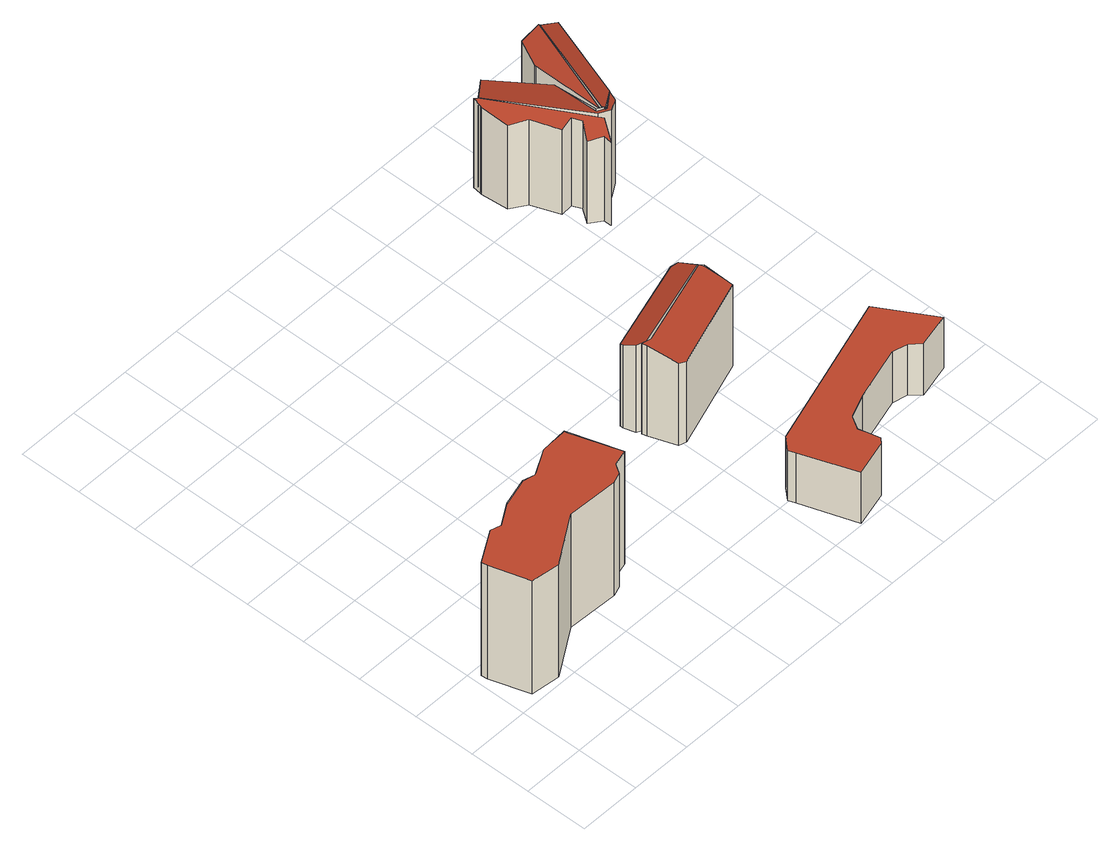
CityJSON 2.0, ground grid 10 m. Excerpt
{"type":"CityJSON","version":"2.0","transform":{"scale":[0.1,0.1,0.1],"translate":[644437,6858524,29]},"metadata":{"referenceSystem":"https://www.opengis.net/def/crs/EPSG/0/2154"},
"CityObjects":{
"building1":{"type":"Building","attributes":{"height_in_meters":21.79},"geometry":[{"type":"MultiSurface","lod":"2","boundaries":[[[0,1,2,3,4,5,6,7,8,9,10,11,12,13,14,15]],[[16,17,1,0]],[[17,18,2,1]],[[18,19,3,2]],[[19,20,4,3]],[[20,21,5,4]],[[21,22,6,5]],[[22,23,7,6]],[[23,24,8,7]],[[24,25,9,8]],[[25,26,10,9]],[[26,27,11,10]],[[27,28,12,11]],[[28,29,13,12]],[[29,30,14,13]],[[30,31,15,14]],[[31,16,0,15]],[[16,17,18,19,20,21,22,23,24,25,26,27,28,29,30,31]]],"semantics":{"surfaces":[{"type":"RoofSurface","slope_in_degrees":3.01},{"type":"WallSurface"},{"type":"GroundSurface"}],"values":[0,1,1,1,1,1,1,1,1,1,1,1,1,1,1,1,1,2]}}]},
"building2":{"type":"Building","attributes":{"height_in_meters":17.14},"geometry":[{"type":"MultiSurface","lod":"2","boundaries":[[[32,33,34,35,36,37,38,39]],[[40,41,42,43,44,45,46]],[[47,48,33,32]],[[48,49,34,33]],[[49,50,35,34]],[[50,51,36,35]],[[51,52,37,36]],[[52,53,38,37]],[[53,54,39,38]],[[54,47,32,39]],[[55,56,41,40]],[[56,57,42,41]],[[57,58,43,42]],[[58,59,44,43]],[[59,60,45,44]],[[60,61,46,45]],[[61,55,40,46]],[[47,48,49,50,51,52,53,54]],[[55,56,57,58,59,60,61]]],"semantics":{"surfaces":[{"type":"RoofSurface","slope_in_degrees":18.24},{"type":"RoofSurface","slope_in_degrees":20.18},{"type":"WallSurface"},{"type":"GroundSurface"}],"values":[0,1,2,2,2,2,2,2,2,2,2,2,2,2,2,2,2,3,3]}}]},
"building3":{"type":"Building","attributes":{"height_in_meters":9.83},"geometry":[{"type":"MultiSurface","lod":"2","boundaries":[[[62,63,64,65,66,67,68,69,70,71,72,73,74,75]],[[76,77,63,62]],[[77,78,64,63]],[[78,79,65,64]],[[79,80,66,65]],[[80,81,67,66]],[[81,82,68,67]],[[82,83,69,68]],[[83,84,70,69]],[[84,85,71,70]],[[85,86,72,71]],[[86,87,73,72]],[[87,88,74,73]],[[88,89,75,74]],[[89,76,62,75]],[[76,77,78,79,80,81,82,83,84,85,86,87,88,89]]],"semantics":{"surfaces":[{"type":"RoofSurface","slope_in_degrees":1.48},{"type":"WallSurface"},{"type":"GroundSurface"}],"values":[0,1,1,1,1,1,1,1,1,1,1,1,1,1,1,2]}}]},
"building4":{"type":"Building","attributes":{"height_in_meters":17.31},"geometry":[{"type":"MultiSurface","lod":"2","boundaries":[[[90,91,92,93,94,95,96,97,98,99]],[[100,101,102,103,104]],[[105,106,107,108,109]],[[110,111,112,113,114,115,116,117,118,119,120,121,122]],[[123,124,125,126,127,128,129,130,131,132,133,134,135,136,137,138,139]],[[140,141,91,90]],[[141,142,92,91]],[[142,143,93,92]],[[143,144,94,93]],[[144,145,95,94]],[[145,146,96,95]],[[146,147,97,96]],[[147,148,98,97]],[[148,149,99,98]],[[149,140,90,99]],[[150,151,101,100]],[[151,152,102,101]],[[152,145,103,102]],[[145,153,104,103]],[[153,150,100,104]],[[154,155,106,105]],[[155,156,107,106]],[[156,157,108,107]],[[157,158,109,108]],[[158,154,105,109]],[[159,160,111,110]],[[160,161,112,111]],[[161,162,113,112]],[[162,163,114,113]],[[163,164,115,114]],[[164,165,116,115]],[[165,166,117,116]],[[166,167,118,117]],[[167,168,119,118]],[[168,169,120,119]],[[169,170,121,120]],[[170,171,122,121]],[[171,159,110,122]],[[172,173,124,123]],[[173,174,125,124]],[[174,175,126,125]],[[175,176,127,126]],[[176,177,128,127]],[[177,178,129,128]],[[178,179,130,129]],[[179,180,131,130]],[[180,181,132,131]],[[181,182,133,132]],[[182,183,134,133]],[[183,184,135,134]],[[184,185,136,135]],[[185,186,137,136]],[[186,187,138,137]],[[187,188,139,138]],[[188,172,123,139]],[[140,141,142,143,144,145,146,147,148,149]],[[150,151,152,145,153]],[[154,155,156,157,158]],[[159,160,161,162,163,164,165,166,167,168,169,170,171]],[[172,173,174,175,176,177,178,179,180,181,182,183,184,185,186,187,188]]],"semantics":{"surfaces":[{"type":"RoofSurface","slope_in_degrees":17.05},{"type":"RoofSurface","slope_in_degrees":21.95},{"type":"RoofSurface","slope_in_degrees":14.63},{"type":"RoofSurface","slope_in_degrees":12.61},{"type":"RoofSurface","slope_in_degrees":3.85},{"type":"WallSurface"},{"type":"GroundSurface"}],"values":[0,1,2,3,4,5,5,5,5,5,5,5,5,5,5,5,5,5,5,5,5,5,5,5,5,5,5,5,5,5,5,5,5,5,5,5,5,5,5,5,5,5,5,5,5,5,5,5,5,5,5,5,5,5,5,6,6,6,6,6]}}]}
},
"vertices":[
[9,183,231],[62,215,228],[77,209,230],[109,229,232],[155,242,231],[175,238,229],[216,261,228],[257,262,231],[284,179,231],[259,172,230],[249,156,231],[233,151,231],[152,154,231],[76,106,230],[30,111,231],[10,172,232],[9,183,14],[62,215,14],[77,209,14],[109,229,14],[155,242,14],[175,238,14],[216,261,14],[257,262,14],[284,179,14],[259,172,14],[249,156,14],[233,151,14],[152,154,14],[76,106,14],[30,111,14],[10,172,14],
[476,324,182],[492,322,180],[633,366,179],[637,360,181],[647,318,165],[505,270,164],[493,274,167],[478,316,182],[467,354,167],[616,400,165],[627,397,167],[634,369,177],[486,324,179],[473,331,176],[467,349,169],[476,324,9],[492,322,9],[633,366,9],[637,360,9],[647,318,9],[505,270,9],[493,274,9],[478,316,9],[467,354,9],[616,400,9],[627,397,9],[634,369,9],[486,324,9],[473,331,9],[467,349,9],
[518,102,104],[533,120,106],[780,197,106],[832,112,105],[778,98,107],[764,114,105],[740,119,106],[655,95,105],[619,80,104],[607,60,106],[617,27,104],[607,17,107],[552,3,106],[522,91,104],[518,102,8],[533,120,8],[780,197,8],[832,112,8],[778,98,8],[764,114,8],[740,119,8],[655,95,8],[619,80,8],[607,60,8],[617,27,8],[607,17,8],[552,3,8],[522,91,8],
[659,782,181],[693,809,169],[752,732,168],[746,652,184],[762,647,180],[792,670,168],[785,654,169],[763,640,178],[743,646,182],[663,775,181],[755,650,183],[809,809,183],[838,804,169],[792,670,169],[759,647,181],[763,777,165],[782,817,168],[809,812,182],[751,650,183],[762,773,166],[653,773,177],[654,786,180],[659,781,181],[745,637,179],[726,607,168],[726,619,171],[707,632,167],[723,655,177],[716,669,178],[697,668,171],[680,711,174],[656,727,169],[652,770,176],[793,839,41],[801,842,41],[795,831,41],[821,835,41],[834,823,41],[829,816,42],[841,815,44],[844,825,43],[834,805,42],[830,815,42],[824,806,43],[824,823,41],[807,817,42],[814,830,41],[804,833,41],[802,821,42],[791,838,41],[659,782,9],[693,809,9],[752,732,9],[746,652,9],[762,647,9],[792,670,9],[785,654,9],[763,640,9],[743,646,9],[663,775,9],[755,650,9],[809,809,9],[838,804,9],[759,647,9],[763,777,9],[782,817,9],[809,812,9],[751,650,9],[762,773,9],[653,773,9],[654,786,9],[659,781,9],[745,637,9],[726,607,9],[726,619,9],[707,632,9],[723,655,9],[716,669,9],[697,668,9],[680,711,9],[656,727,9],[652,770,9],[793,839,9],[801,842,9],[795,831,9],[821,835,9],[834,823,9],[829,816,9],[841,815,9],[844,825,9],[834,805,9],[830,815,9],[824,806,9],[824,823,9],[807,817,9],[814,830,9],[804,833,9],[802,821,9],[791,838,9]
]}
